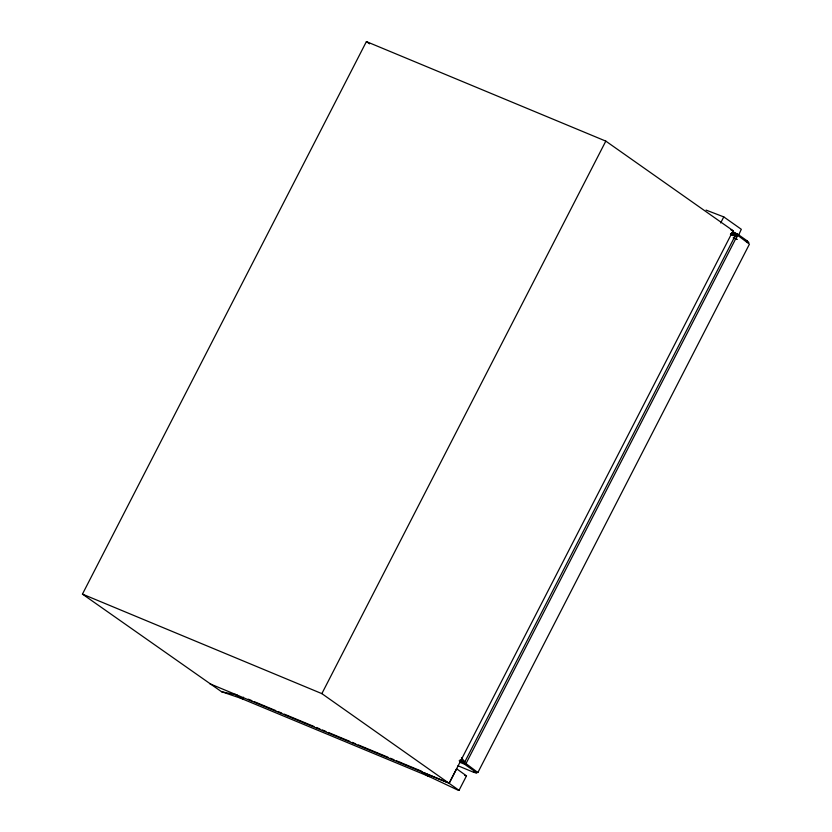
<?xml version="1.0" encoding="UTF-8"?>
<svg xmlns="http://www.w3.org/2000/svg" width="832" height="832" viewBox="0 0 832 832"><rect width="100%" height="100%" fill="white"/><g stroke="black" fill="none" stroke-linecap="round" stroke-linejoin="round"><path stroke-width="1.25" d="M732.545 231.91L737.391 233.958L737.537 235.217L465.982 763.599A1.144 0.905 -54.9 0 1 464.62 764.265L459.846 762.278M449.166 783.234L456.612 768.778L466.482 775.861L459.046 790.327L457.943 790.14L429.385 776.651L240.916 698.308L221.52 691.704L82.451 594.11L366.402 41.6L605.81 141.118L733.117 230.724L449.166 783.234L209.758 683.717M243.547 697.206L242.611 699.015L236.933 695.011L221.52 691.704M459.046 790.327L321.859 693.628L605.81 141.118M720.678 222.934L723.778 216.902L706.077 210.09M460.065 759.918L464.818 761.883L735.332 235.529L730.579 233.553M474.5 771.212L464.62 764.265L465.14 763.256M736.694 234.863L737.214 233.854L747.094 240.802M738.39 235.612L741.312 229.299L723.778 216.902M473.97 771.191L473.45 772.2L457.954 765.762M746.502 241.769L747.022 240.76L748.852 242.538L747.989 242.486M476.913 772.491L477.88 772.543L749.434 244.15L737.537 235.217L731.973 232.898M466.482 775.861L464.578 775.362M464.62 764.265L465.473 764.161M730.402 234.489L733.148 235.612L735.332 235.529M473.533 772.242L476.258 772.959L474.427 771.17M447.491 782.538L423.706 772.658L429.385 776.651M730.725 229.736L733.117 230.724M733.606 237.848L737.173 239.335M733.179 237.879L736.757 239.366M82.451 594.11L321.859 693.628M459.181 760.77L465.982 763.599L477.88 772.543M248.321 699.192L251.898 700.679M254.29 701.678L275.777 710.611M278.169 711.599L281.746 713.086M284.138 714.085L313.986 726.492M316.378 727.48L319.956 728.978M322.348 729.966L325.926 731.453M328.318 732.451L349.814 741.385M352.196 742.373L355.784 743.86M358.166 744.858L388.024 757.266M390.406 758.254L393.994 759.741M396.375 760.739L399.963 762.226M400.223 762.341L421.45 771.16M732.711 231.4L736.642 234.166M731.848 233.158L737.131 236.87M366.402 41.6L369.585 43.836M422.001 771.95L427.69 775.944M235.238 694.314L240.916 698.308M464.818 761.883L461.448 757.817M475.914 772.346L476.237 772.938M737.391 233.958L737.682 234.738"/></g></svg>
